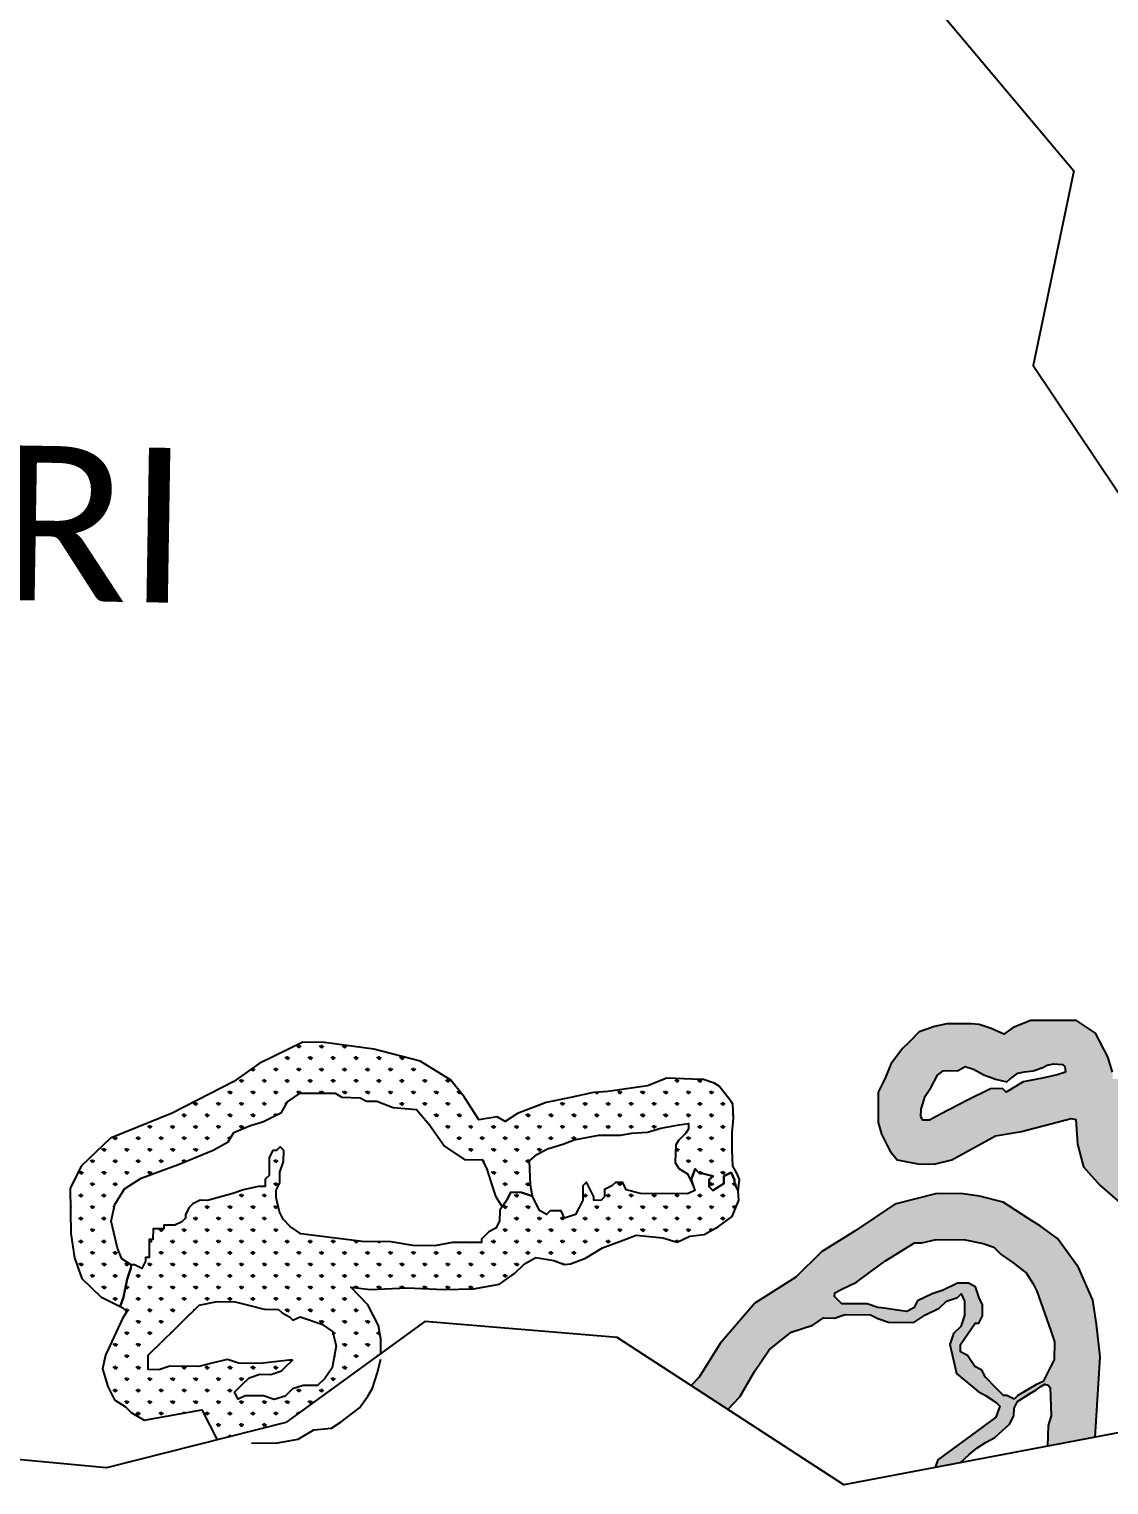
# Model space of a CAD drawing. Header units: metres. Extents: x 291882 to 296460, y 1983505 to 1986737.
# Drawn here: x 294110 to 295309, y 1983505 to 1985121 of the extents above; entities that cross this region are included whole.
import ezdxf

# ---------------------------------------------------------------- set-up
doc = ezdxf.new("R2010")
doc.units = ezdxf.units.M
for name, color, linetype in [('MANGROOVE BUFFER ZONE', 120, 'Continuous'), ('village', 3, 'Continuous'), ('VILLAGE NAME', 250, 'Continuous')]:
    doc.layers.add(name, color=color, linetype=linetype)
doc.styles.get("Standard").update_dxf_attribs({"font": 'simplex.shx'})

msp = doc.modelspace()

# ---------------------------------------------------------------- hatches: boundary and pattern name
at = {"layer": 'MANGROOVE BUFFER ZONE'}
h = msp.add_hatch(dxfattribs=at)
h.set_pattern_fill('GRASS', color=256, scale=0.8)
h.paths.add_polyline_path([(295191.7, 1983819.2), (295165.4, 1983825.8), (295147.1, 1983828.4), (295117.9, 1983828.9), (295071.2, 1983816.8), (295027.4, 1983787.4), (294989.7, 1983764), (294961.4, 1983735.7), (294916, 1983707), (294877.3, 1983662.1), (294854, 1983624.9), (294845.1, 1983615.5), (294885.9, 1983589), (294899.2, 1983603.2), (294915.5, 1983631.1), (294931.8, 1983655.1), (294956, 1983674.9), (294980.1, 1983682.7), (294992.2, 1983690.6), (295004.2, 1983690.5), (295016.3, 1983694.4), (295044.3, 1983694.1), (295052.3, 1983690), (295064.3, 1983685.9), (295092.4, 1983685.7), (295104.5, 1983693.6), (295120.6, 1983701.4), (295128.7, 1983709.4), (295140.7, 1983713.3), (295144.8, 1983717.2), (295148.7, 1983709.2), (295148.5, 1983693.2), (295144.4, 1983681.2), (295136.3, 1983673.2), (295132.2, 1983661.2), (295136.1, 1983645.2), (295139.9, 1983629.1), (295163.8, 1983608.8), (295171.8, 1983604.7), (295183.7, 1983596.6), (295187.7, 1983592.6), (295183.6, 1983580.6), (295167.4, 1983568.7), (295119, 1983533.1), (295116.1, 1983524.6), (295144, 1983529.9), (295153.8, 1983538.9), (295162.2, 1983546), (295172.7, 1983552.6), (295182.3, 1983558), (295199.1, 1983573.1), (295203.5, 1983582.3), (295203.9, 1983590.6), (295207.5, 1983597.9), (295220.7, 1983606.4), (295227.7, 1983610.3), (295233.4, 1983614.7), (295237.9, 1983617.1), (295241.4, 1983616.1), (295243.8, 1983613.4), (295244.7, 1983582), (295241.4, 1983571.3), (295240.8, 1983548.3), (295293.9, 1983558.3), (295299.2, 1983647.3), (295295.1, 1983683.7), (295291.3, 1983710.2), (295275.4, 1983746.5), (295252, 1983778.9), (295233.1, 1983792.3), (295219, 1983801.5)])
h.paths.add_polyline_path([(295149.3, 1983777.3), (295169.3, 1983773.1), (295181.3, 1983769), (295189.2, 1983760.9), (295201.2, 1983752.8), (295217.1, 1983740.6), (295225, 1983728.5), (295229, 1983720.5), (295244.6, 1983676.2), (295248.5, 1983664.2), (295248.3, 1983644.1), (295244.2, 1983636.2), (295240.1, 1983628.2), (295236.1, 1983620.2), (295228, 1983616.3), (295207.9, 1983604.4), (295203.8, 1983600.4), (295195.8, 1983604.5), (295191.8, 1983604.6), (295183.9, 1983612.7), (295172, 1983624.8), (295168, 1983632.8), (295160.1, 1983636.9), (295152.1, 1983649), (295144.2, 1983653.1), (295144.2, 1983661.1), (295152.4, 1983673.1), (295160.5, 1983685), (295164.5, 1983685), (295168.6, 1983693), (295168.7, 1983705), (295164.8, 1983713.1), (295160.9, 1983725.1), (295152.9, 1983729.2), (295140.9, 1983729.3), (295124.8, 1983721.4), (295112.7, 1983717.5), (295096.6, 1983709.7), (295092.5, 1983701.7), (295084.5, 1983697.8), (295056.4, 1983702), (295052.4, 1983702.1), (295040.4, 1983706.2), (295012.4, 1983706.4), (295004.4, 1983714.5), (295004.5, 1983718.5), (295012.5, 1983722.5), (295028.6, 1983730.3), (295044.8, 1983742.2), (295060.9, 1983754.1), (295093.2, 1983773.8), (295101.2, 1983773.8), (295117.3, 1983777.6)], flags=16)
h.paths.add_polyline_path([(296105.8, 1983942.5), (296119, 1983931.4), (296147.6, 1983933.1), (296169.4, 1983944.8), (296188.1, 1983972.7), (296210.8, 1984032.7), (296215.8, 1984052.1), (296220.6, 1984064.1), (296233.2, 1984070.8), (296264.6, 1984074), (296284.7, 1984070.3), (296312.7, 1984070), (296342.9, 1984076.4), (296386.1, 1984102.3), (296416.1, 1984119.4), (296413.4, 1984159.5), (296415.8, 1984172.1), (296411.5, 1984170.7), (296391.5, 1984170.9), (296387.4, 1984166.9), (296387.3, 1984158.9), (296375.3, 1984155), (296367.2, 1984147), (296343, 1984131.2), (296334.9, 1984127.3), (296326.9, 1984119.3), (296322.8, 1984119.4), (296302.8, 1984115.5), (296270.8, 1984123.9), (296222.7, 1984124.3), (296206.6, 1984116.4), (296194.5, 1984108.5), (296186.4, 1984104.6), (296183.1, 1984100.3), (296180.2, 1984105.6), (296181.3, 1984113.1), (296184.3, 1984117.6), (296183.8, 1984127.2), (296180.7, 1984133.2), (296179.3, 1984137.4), (296174.7, 1984141.1), (296166.5, 1984140.6), (296162.6, 1984137.9), (296156.4, 1984133.6), (296152.5, 1984124.1), (296157, 1984113.5), (296159.4, 1984101.3), (296163.4, 1984094.2), (296161.5, 1984089.8), (296158.7, 1984083), (296154.2, 1984080.6), (296146.7, 1984077.6), (296134.9, 1984076.7), (296128.7, 1984077.4), (296120.4, 1984085.6), (296132.4, 1984095.6), (296139.3, 1984099.4), (296136.7, 1984105.8), (296129.4, 1984116.7), (296124.2, 1984127.5), (296129.2, 1984137.1), (296143.1, 1984148.3), (296152.2, 1984154.7), (296159.3, 1984157), (296165.8, 1984155.6), (296170.4, 1984152.1), (296178, 1984152.2), (296185.5, 1984156.2), (296190.9, 1984167.3), (296187.5, 1984180.7), (296201.8, 1984189), (296234.8, 1984200.6), (296243.9, 1984204.5), (296249.6, 1984208.4), (296260.2, 1984218.3), (296269.6, 1984231.1), (296273, 1984238.3), (296289.4, 1984246.9), (296309.7, 1984252.5), (296312.3, 1984249.8), (296318.2, 1984242.4), (296329.1, 1984236), (296340.2, 1984231), (296346.2, 1984229.7), (296350.1, 1984227.8), (296357.5, 1984228.2), (296366.3, 1984227.6), (296371.4, 1984237.2), (296379.6, 1984242.3), (296386.9, 1984243.4), (296391.3, 1984246.9), (296397.8, 1984249.6), (296398.4, 1984267), (296398.9, 1984271.1), (296402.2, 1984273.4), (296411.3, 1984273.3), (296417, 1984269.8), (296422.4, 1984266.8), (296433.6, 1984266.5), (296435.6, 1984276.6), (296410.5, 1984322.4), (296391.5, 1984322.1), (296374.9, 1984314.8), (296357.9, 1984298.7), (296350, 1984287.2), (296328.2, 1984299.5), (296315.2, 1984304.4), (296298, 1984297.9), (296264.8, 1984287.6), (296243.5, 1984279.5), (296230.8, 1984267.9), (296226.8, 1984258.5), (296222.1, 1984252.4), (296203.4, 1984243.9), (296174.4, 1984234.1), (296158.1, 1984218.5), (296140.3, 1984204.4), (296125.1, 1984196.8), (296101.1, 1984181.6), (296086.9, 1984168.1), (296080.6, 1984154.9), (296069.6, 1984144.9), (296056.6, 1984137.9), (296040.5, 1984124.5), (296037, 1984128.3), (296032.5, 1984131.9), (296027.6, 1984132.9), (296011.1, 1984140.8), (295978.2, 1984143), (295960.2, 1984130), (295899, 1984093), (295852.4, 1984061.9), (295832.5, 1984071), (295824.1, 1984070.9), (295789.1, 1984070.4), (295767.9, 1984067.8), (295742.3, 1984061.6), (295722.6, 1984052.9), (295714.8, 1984056.3), (295682.9, 1984070.2), (295676.3, 1984071.4), (295655.8, 1984067.9), (295643.4, 1984066.6), (295628, 1984061.3), (295615, 1984056.7), (295598.7, 1984064.2), (295590.5, 1984069.1), (295579, 1984070.1), (295546.3, 1984068.4), (295531, 1984063.1), (295504.2, 1984059.1), (295489.2, 1984050.5), (295473.8, 1984036.6), (295464.8, 1984008.5), (295444.4, 1983995.6), (295390.5, 1983962.3), (295386.1, 1983956.8), (295376.4, 1983944.3), (295373.2, 1983938.4), (295361.7, 1983943.8), (295351.3, 1983947.9), (295330.7, 1983955.1), (295313.3, 1983955.9), (295312.9, 1983963.2), (295307.9, 1983980.4), (295294.1, 1984006.8), (295273, 1984020.8), (295250.2, 1984020.7), (295222.2, 1984020.6), (295202.5, 1984012.8), (295192.3, 1984005.5), (295178.1, 1984011.9), (295164.9, 1984016.4), (295156.5, 1984017.1), (295129, 1984017), (295115.4, 1984014.2), (295098.4, 1984008.1), (295087.2, 1983996.5), (295079.7, 1983989.8), (295066.8, 1983972.4), (295061.4, 1983958.4), (295058, 1983951.7), (295052.7, 1983941.3), (295052.7, 1983933.9), (295052.7, 1983907.5), (295056.4, 1983894.5), (295062.3, 1983882.8), (295066, 1983875.8), (295074, 1983866.2), (295085.5, 1983864), (295097, 1983861.7), (295115, 1983861.1), (295134.4, 1983866.2), (295183.1, 1983892.9), (295212.1, 1983897.7), (295267.2, 1983912), (295272.4, 1983910.8), (295274.1, 1983883.5), (295280.9, 1983858.2), (295298.9, 1983838), (295335.4, 1983806), (295387.5, 1983747.8), (295420.2, 1983705.7), (295465, 1983653.2), (295475.8, 1983592.8), (295520.2, 1983601.3), (295505.1, 1983677.9), (295473.4, 1983714.2), (295453.6, 1983738.5), (295429.8, 1983770.8), (295410.1, 1983803), (295390.2, 1983823.2), (295370.4, 1983843.5), (295342.5, 1983863.8), (295326.7, 1983884), (295318.7, 1983896), (295326.8, 1983904), (295342.8, 1983899.8), (295382.7, 1983871.4), (295414.5, 1983847.1), (295438.4, 1983826.8), (295462.2, 1983802.5), (295494, 1983778.2), (295522, 1983769.9), (295546, 1983765.7), (295566.1, 1983765.5), (295614.2, 1983765.1), (295638.2, 1983768.8), (295702.6, 1983792.3), (295734.8, 1983808.1), (295751, 1983823.9), (295759.1, 1983831.9), (295775.2, 1983839.8), (295791.2, 1983835.6), (295798.9, 1983807.5), (295786.8, 1983791.5), (295742.7, 1983791.9), (295718.5, 1983784.1), (295710.4, 1983768.2), (295718.2, 1983744.1), (295734, 1983715.9), (295749.8, 1983699.7), (295773.8, 1983687.4), (295789.8, 1983687.3), (295805.9, 1983695.2), (295826.1, 1983715), (295838.3, 1983734.9), (295854.5, 1983750.8), (295870.6, 1983758.7), (295890.7, 1983758.5), (295914.6, 1983750.3), (295889.8, 1983666.3), (295889.5, 1983630.6), (295938.9, 1983627.5), (295938.5, 1983657.3), (295947.3, 1983689.5), (295955.7, 1983713.7), (295967.2, 1983765.2), (295984.9, 1983812.3), (296001.9, 1983845.4), (296020.4, 1983881.3), (296051.6, 1983908.2), (296081.8, 1983918.5)])
h.paths.add_polyline_path([(295100.5, 1983922.4), (295104.9, 1983936.9), (295107.9, 1983941.2), (295111.6, 1983946.9), (295118.5, 1983959.9), (295124.8, 1983964.9), (295141.5, 1983965.1), (295149.3, 1983969.6), (295158.5, 1983966.8), (295170.1, 1983960.4), (295183.2, 1983955.6), (295195.7, 1983952.6), (295198.8, 1983955.7), (295207.7, 1983962.4), (295215.4, 1983963.9), (295225, 1983964.7), (295235.7, 1983968.4), (295240.5, 1983971), (295248, 1983972.6), (295257.4, 1983972), (295259.9, 1983969.8), (295260.6, 1983963.5), (295251.6, 1983960.4), (295235.1, 1983956.9), (295213.7, 1983952.5), (295194.9, 1983941.3), (295190.9, 1983945.3), (295177.4, 1983944.9), (295151.1, 1983932.1), (295122, 1983916.8), (295109.6, 1983910), (295102.4, 1983910.1), (295100, 1983914.3)], flags=16)
h.paths.add_polyline_path([(295422.2, 1983920.1), (295423.2, 1983923.2), (295423.2, 1983927.2), (295431.3, 1983931.1), (295435.3, 1983931.1), (295447.4, 1983935), (295451.4, 1983934.9), (295451.4, 1983942.9), (295455.5, 1983942.9), (295455.4, 1983938.9), (295459.4, 1983938.9), (295459.4, 1983930.8), (295463.4, 1983930.8), (295463.3, 1983926.8), (295475.2, 1983914.7), (295487.3, 1983914.6), (295487.2, 1983910.5), (295491.2, 1983910.5), (295491.2, 1983906.5), (295499.2, 1983906.4), (295499.2, 1983910.4), (295495.2, 1983910.5), (295495.3, 1983914.5), (295491.3, 1983914.5), (295491.3, 1983918.5), (295487.3, 1983918.6), (295487.3, 1983922.6), (295483.3, 1983922.6), (295483.4, 1983926.6), (295479.4, 1983926.6), (295479.4, 1983930.7), (295475.4, 1983930.7), (295475.5, 1983938.7), (295483.5, 1983938.6), (295483.4, 1983934.6), (295487.4, 1983934.6), (295487.4, 1983930.6), (295495.4, 1983930.5), (295495.4, 1983922.5), (295499.4, 1983922.5), (295499.3, 1983918.4), (295507.3, 1983918.4), (295507.4, 1983926.4), (295503.4, 1983926.4), (295503.5, 1983938.5), (295499.5, 1983938.5), (295499.5, 1983942.5), (295495.6, 1983946.5), (295479.5, 1983946.7), (295475.6, 1983950.7), (295479.6, 1983958.7), (295487.7, 1983966.7), (295487.8, 1983970.7), (295491.8, 1983970.6), (295496.2, 1983970.6), (295504.7, 1983962.5), (295517.3, 1983943), (295528.4, 1983929.9), (295563.3, 1983929.2), (295565.3, 1983929.7), (295566, 1983921.5), (295576, 1983922), (295581.4, 1983932.5), (295596.2, 1983942.1), (295602.1, 1983945.9), (295619, 1983943.5), (295635.7, 1983931.4), (295642.4, 1983929.2), (295646.7, 1983934.8), (295637.2, 1983954.7), (295634.6, 1983961.9), (295634.7, 1983969.3), (295638.1, 1983974.1), (295651.1, 1983981.3), (295660.5, 1983977.8), (295672.8, 1983970.5), (295683.8, 1983963.8), (295706, 1983964.6), (295716.8, 1983965.1), (295720.2, 1983966), (295719.6, 1983970.5), (295707.5, 1983979.7), (295681.2, 1983989.1), (295668, 1983992), (295635.7, 1983992.3), (295630.1, 1983990.2), (295619.1, 1983986.2), (295603.2, 1983985.3), (295602.8, 1983979), (295573.7, 1983981.5), (295570.1, 1983976.3), (295565.2, 1983974.2), (295553.4, 1983986.7), (295535.6, 1983997), (295520.1, 1983999), (295518.4, 1984002.6), (295518.8, 1984006.2), (295522.5, 1984009.6), (295530.1, 1984013.5), (295539.2, 1984014.7), (295545.4, 1984017.4), (295560.5, 1984022.1), (295572.9, 1984020.8), (295585, 1984012.9), (295593.8, 1984005.4), (295598.1, 1984001.7), (295612.7, 1984002.6), (295617.1, 1984008.7), (295627.9, 1984009.7), (295633.8, 1984010.3), (295639.8, 1984013.6), (295648, 1984013), (295655.3, 1984017.1), (295664.1, 1984020.5), (295676.7, 1984016.3), (295685.7, 1984015.9), (295689.5, 1984014.1), (295697.5, 1984011), (295698, 1984008.5), (295713.2, 1984008), (295713.7, 1984003), (295722.2, 1984002.6), (295721.7, 1983999.4), (295738.1, 1983999.8), (295748.6, 1984006.6), (295754.8, 1984011.3), (295769.9, 1984016), (295781.3, 1984018.8), (295804.9, 1984023.6), (295817.8, 1984023.2), (295822, 1984019.1), (295838.6, 1984012.2), (295836.9, 1984007.2), (295843.7, 1984003.1), (295862.4, 1984001.8), (295870.3, 1983994.9), (295880.4, 1983984), (295894.9, 1983969.6), (295902.5, 1983959.4), (295905.5, 1983935.1), (295905.6, 1983914.3), (295896.6, 1983906.3), (295884.6, 1983906), (295876.6, 1983891.1), (295868, 1983886.3), (295850, 1983889.3), (295835.2, 1983894.9), (295814.5, 1983895.2), (295810.5, 1983899.2), (295787.3, 1983899.6), (295787.7, 1983895.2), (295772.7, 1983895.4), (295769.9, 1983891.5), (295761.1, 1983886.9), (295754.6, 1983887.1), (295749.6, 1983893.1), (295750.7, 1983906.9), (295757.2, 1983923.7), (295762.7, 1983935.3), (295775.8, 1983953.1), (295791.7, 1983961.3), (295802.6, 1983970.1), (295810.7, 1983969.2), (295818, 1983964.3), (295825.2, 1983963.2), (295830.3, 1983966.4), (295831.4, 1983975.2), (295826.3, 1983979.8), (295821.5, 1983984.2), (295799.4, 1983982.9), (295798.3, 1983977.4), (295790.6, 1983968.5), (295774.7, 1983968.3), (295774.3, 1983972.6), (295760.7, 1983971.6), (295758.8, 1983964.4), (295758.1, 1983944.2), (295740.8, 1983934.4), (295728.9, 1983922.1), (295720.8, 1983908.9), (295710.6, 1983883), (295702.1, 1983868.6), (295694.8, 1983861.5), (295684, 1983860), (295674, 1983858.6), (295667.8, 1983856.5), (295664.4, 1983851.2), (295660.7, 1983842), (295662.5, 1983835.6), (295663.2, 1983833), (295671, 1983833.1), (295676.8, 1983822.7), (295670.7, 1983816.7), (295656.8, 1983816.7), (295650.7, 1983816.7), (295649.2, 1983811.7), (295635.9, 1983812), (295636, 1983808.3), (295609.2, 1983808.3), (295602, 1983805.3), (295583.5, 1983805.6), (295574.4, 1983801.5), (295542.9, 1983801.8), (295539.4, 1983801.9), (295537.9, 1983806), (295530.4, 1983805.9), (295521.5, 1983809.6), (295509.6, 1983810.5), (295508.6, 1983814.9), (295500.8, 1983814.1), (295498.4, 1983814.2), (295496.8, 1983819.1), (295490.1, 1983818.4), (295490.3, 1983821.6), (295483.6, 1983822.5), (295480.6, 1983825.6), (295476.9, 1983829.5), (295465.9, 1983837.2), (295465.5, 1983856.7), (295464, 1983863.3), (295453.9, 1983863.8), (295446.7, 1983866.8), (295438.8, 1983870.2), (295437.2, 1983876.2), (295431, 1983889.2), (295425.2, 1983901.3), (295422.9, 1983907), (295422.1, 1983911.6)], flags=16)
h.paths.add_polyline_path([(295685.1, 1983838), (295691.4, 1983836.4), (295707.9, 1983844), (295720.9, 1983856.4), (295730.3, 1983878.9), (295736.1, 1983884.7), (295742.8, 1983884.1), (295747.4, 1983881.3), (295750.8, 1983873.9), (295754.9, 1983871.4), (295759.4, 1983868.6), (295760.7, 1983867.9), (295759.9, 1983862), (295757.6, 1983859.2), (295755.3, 1983856), (295755.2, 1983852), (295743.2, 1983852.1), (295743.2, 1983848.1), (295735.2, 1983848.1), (295735.1, 1983844.1), (295731.1, 1983844.2), (295731.1, 1983840.2), (295723.1, 1983840.2), (295723, 1983836.2), (295719, 1983836.3), (295715, 1983832.3), (295711, 1983832.3), (295710.9, 1983828.3), (295706.9, 1983828.4), (295706.9, 1983824.3), (295698.9, 1983824.4), (295698.8, 1983820.4), (295694.8, 1983820.4), (295690.8, 1983816.5), (295687.5, 1983823.2), (295684.2, 1983830.2)], flags=16)
h.paths.add_polyline_path([(295730.4, 1983764), (295734.4, 1983764), (295734.5, 1983772), (295790.6, 1983771.5), (295794.6, 1983775.4), (295802.6, 1983775.4), (295802.7, 1983779.4), (295806.7, 1983779.3), (295806.7, 1983783.3), (295810.7, 1983783.3), (295810.8, 1983787.3), (295814.8, 1983787.3), (295814.8, 1983791.3), (295818.9, 1983795.3), (295819.1, 1983823.3), (295815.1, 1983823.4), (295815.1, 1983827.4), (295803.3, 1983843.5), (295803.3, 1983847.5), (295799.3, 1983847.6), (295799.4, 1983855.6), (295795.4, 1983855.6), (295795.4, 1983859.6), (295791.4, 1983859.7), (295791.4, 1983863.7), (295787.4, 1983863.7), (295787.4, 1983867.7), (295787.5, 1983875.5), (295791, 1983876.5), (295793.1, 1983878.2), (295794.2, 1983883.7), (295835.1, 1983882.7), (295837.1, 1983879.5), (295852.8, 1983874.7), (295859.7, 1983870.4), (295871.8, 1983861.9), (295883.5, 1983857.7), (295889.5, 1983854.3), (295898.3, 1983857.8), (295909.2, 1983872.9), (295918.4, 1983888.1), (295924.9, 1983905.8), (295930.3, 1983925), (295930.3, 1983933.6), (295936.1, 1983941), (295960.6, 1983942), (295972.9, 1983942.5), (295967.9, 1983949.7), (295960, 1983949.3), (295954.9, 1983953), (295938.5, 1983959.5), (295926, 1983965.7), (295924.1, 1983972.8), (295934.9, 1983974.4), (295944.8, 1983970.4), (295955.2, 1983961.6), (295961.7, 1983958.3), (295967.1, 1983963.1), (295967.7, 1983975.3), (295961.3, 1983979), (295953.4, 1983991), (295947.3, 1984000.3), (295942.2, 1984008.1), (295936.9, 1984013.9), (295931.6, 1984010.7), (295929.3, 1983993.7), (295925.8, 1983986.5), (295916.9, 1983981.1), (295911, 1983974.3), (295899.2, 1983977.6), (295889.3, 1983987.6), (295885.5, 1983994.1), (295881.2, 1984001.2), (295880.2, 1984012.4), (295887.3, 1984027.1), (295901.8, 1984039.2), (295924.3, 1984050.2), (295940.4, 1984057.6), (295966.4, 1984069.4), (295972.1, 1984068.8), (295978.3, 1984064.9), (295980.3, 1984057.1), (295983.9, 1984054.3), (295987.7, 1984056.7), (295987.6, 1984078.6), (295991, 1984086.2), (295991.8, 1984091.6), (295997.7, 1984092.8), (296002, 1984089.4), (296013.7, 1984084.2), (296026.9, 1984077), (296040, 1984068.4), (296054.8, 1984065.1), (296064.1, 1984068.1), (296070, 1984080.1), (296075, 1984090.3), (296078.6, 1984097.6), (296092.6, 1984096.2), (296102, 1984089), (296113.7, 1984081.9), (296122.7, 1984074.3), (296144.7, 1984064.5), (296157.4, 1984050.3), (296169.8, 1984040.6), (296153.6, 1984020.7), (296149.6, 1984016.7), (296137.2, 1983980.8), (296112.9, 1983982.1), (296111.3, 1983988), (296107.9, 1983992.4), (296107.9, 1983999.6), (296110.9, 1984004.1), (296110.9, 1984013.5), (296115.7, 1984017.4), (296115.9, 1984028.6), (296109.7, 1984030.5), (296106.2, 1984027.1), (296104.5, 1984026.1), (296102.6, 1984026), (296101, 1984027.1), (296100.6, 1984034), (296102.6, 1984035.5), (296104.3, 1984039.8), (296097.7, 1984040.7), (296091.6, 1984037.1), (296088.3, 1984035.1), (296086.2, 1984024.4), (296082.6, 1984013.1), (296075.4, 1984012.7), (296073.2, 1984015.5), (296064.7, 1984020.5), (296057.4, 1984020.7), (296056.1, 1984018.2), (296057, 1984007.7), (296057.9, 1984006.3), (296065.3, 1984005.7), (296065.2, 1984008.6), (296072.6, 1984007.9), (296074.6, 1984004.2), (296066.9, 1983999.7), (296064.2, 1983995), (296058.7, 1983988.8), (296057.8, 1983980), (296055.1, 1983977.5), (296055, 1983968.3), (296059.2, 1983965.9), (296060.9, 1983961.4), (296047, 1983960.4), (296043.4, 1983958.5), (296033.4, 1983952.8), (296027.6, 1983952.9), (296027.2, 1983961.7), (296033.4, 1983968.2), (296042.6, 1983977.8), (296042.6, 1983993.6), (296036.7, 1984000.3), (296024.6, 1984000.5), (296019.6, 1983997.9), (296018.8, 1983990.8), (296017.6, 1983977.4), (296014.9, 1983972), (296010.1, 1983962.1), (296007.2, 1983954.1), (296003.8, 1983949.6), (295998, 1983949.6), (295996.5, 1983944.9), (295999, 1983942.6), (296004.5, 1983937.8), (296008.5, 1983933.8), (295984.3, 1983914), (295959.8, 1983870.1), (295947.6, 1983850.2), (295943.5, 1983842.2), (295931.2, 1983810.3), (295923.1, 1983798.3), (295922.9, 1983778.3), (295918.9, 1983778.3), (295918.8, 1983770.3), (295914.8, 1983770.3), (295914.9, 1983774.3), (295910.8, 1983774.4), (295910.9, 1983778.4), (295902.9, 1983778.5), (295902.9, 1983782.5), (295878.9, 1983782.7), (295878.9, 1983786.7), (295862.9, 1983786.8), (295854.8, 1983782.9), (295834.6, 1983759), (295822.4, 1983743.1), (295822.3, 1983739.1), (295818.3, 1983739.1), (295818.3, 1983735.1), (295814.3, 1983731.2), (295810.2, 1983731.2), (295810.2, 1983727.2), (295806.2, 1983727.2), (295806.2, 1983723.2), (295802.2, 1983723.3), (295802.1, 1983719.2), (295790.1, 1983719.4), (295786.1, 1983715.4), (295770, 1983715.5), (295754.1, 1983723.7), (295738.2, 1983743.9), (295738.3, 1983747.9), (295734.2, 1983747.9), (295734.3, 1983751.9), (295730.3, 1983752)], flags=16)
h.paths.add_polyline_path([(296223.4, 1983767.5), (296227.5, 1983771.5), (296251.8, 1983803.3), (296272, 1983823.2), (296276.1, 1983831.2), (296336.7, 1983886.7), (296361.1, 1983914.6), (296381.2, 1983930.4), (296393.3, 1983934.3), (296393.3, 1983938.3), (296433.7, 1983966), (296449.1, 1983974.6), (296432.7, 1984019.3), (296432.5, 1984019.2), (296374, 1983985.5), (296309.9, 1983933.6), (296250.7, 1983871.2), (296195, 1983808.4), (296170, 1983779.4), (296124.6, 1983719.4), (296099.6, 1983678.1), (296067.9, 1983612.5), (296066.7, 1983608.7), (296112.8, 1983601.6), (296113.7, 1983604.1), (296121.8, 1983616.1), (296126, 1983628.1), (296134.1, 1983640), (296138.1, 1983644), (296138.2, 1983648), (296142.2, 1983652), (296150.3, 1983663.9), (296158.5, 1983675.9), (296166.6, 1983691.9), (296182.9, 1983715.8), (296195, 1983727.7), (296203.2, 1983743.6), (296215.3, 1983755.5), (296223.4, 1983763.5)])
h = msp.add_hatch(dxfattribs=at)
h.set_pattern_fill('GRASS', color=256, scale=18)
h.set_pattern_definition([(90, (0, 0), (-12.72792206, 12.72792206), [3.375, -22.08084413]), (45, (0, 0), (-12.72792206, 12.72792206), [3.375, -14.625]), (135, (0, 0), (-12.72792206, -12.72792206), [3.375, -14.625])])
h.paths.add_polyline_path([(294411.1, 1983940), (294449.7, 1983939.9), (294457.3, 1983935.8), (294477.5, 1983935), (294484.8, 1983931.3), (294496.3, 1983931.1), (294514.4, 1983924.3), (294540.1, 1983921.9), (294554.5, 1983905), (294571.2, 1983881.3), (294593.7, 1983866.1), (294613, 1983866.4), (294618.1, 1983855.6), (294623, 1983840.5), (294627.9, 1983825.7), (294635.2, 1983814), (294640.7, 1983822.1), (294644.8, 1983830.1), (294656.8, 1983830), (294668.8, 1983825.8), (294666.6, 1983837.8), (294665.6, 1983865), (294673.8, 1983871.9), (294685.8, 1983878.4), (294702.8, 1983883.3), (294715.3, 1983888.3), (294742.8, 1983893.5), (294766.7, 1983893.5), (294779.1, 1983895.6), (294796.7, 1983896.7), (294811.4, 1983901.2), (294831.7, 1983904.9), (294842.3, 1983906.4), (294842.3, 1983900.4), (294839.3, 1983895.6), (294831.1, 1983887.7), (294828.1, 1983882.6), (294827.4, 1983863.3), (294831.4, 1983856.4), (294841, 1983850.4), (294847.4, 1983837.7), (294845.3, 1983844.3), (294849.4, 1983856.2), (294853.4, 1983852.2), (294869.4, 1983848), (294865.3, 1983844.1), (294865.3, 1983836.1), (294869.2, 1983832), (294881.3, 1983839.9), (294881.4, 1983847.9), (294889.5, 1983851.9), (294893.4, 1983843.8), (294893.4, 1983839.8), (294897.3, 1983831.8), (294898.8, 1983844.2), (294895.8, 1983851.3), (294891.4, 1983859.2), (294890.5, 1983877.3), (294890.8, 1983896.6), (294892, 1983912.2), (294891.4, 1983927.9), (294889.5, 1983930.8), (294876.4, 1983947.8), (294870.6, 1983951), (294858.7, 1983955.4), (294846.5, 1983955.8), (294818.3, 1983956.8), (294796.8, 1983948.1), (294752.6, 1983942), (294736.6, 1983940.7), (294709.6, 1983935), (294684.3, 1983929.6), (294652.4, 1983917.6), (294638.7, 1983908.6), (294629.7, 1983913.9), (294609.4, 1983910.6), (294593.1, 1983936.1), (294577.8, 1983954.9), (294544.2, 1983975.7), (294492.9, 1983989), (294437.9, 1983996.3), (294413.8, 1983996.5), (294365.5, 1983972.9), (294337.3, 1983953.1), (294268.8, 1983917.7), (294200.4, 1983890.3), (294168.3, 1983859.4), (294155.8, 1983834.5), (294156.4, 1983784.5), (294160.6, 1983757.4), (294168.5, 1983734.4), (294189.6, 1983714.1), (294211.2, 1983703.2), (294214.8, 1983713.7), (294219, 1983733.7), (294223.1, 1983745.7), (294223.2, 1983749.7), (294212.9, 1983756.2), (294208.3, 1983768), (294201, 1983798.2), (294205.1, 1983816.5), (294216.1, 1983833.8), (294234.6, 1983845.7), (294276.6, 1983861.4), (294314.4, 1983876.9), (294330.9, 1983886.1), (294337.5, 1983896.5), (294354.9, 1983903.9), (294370.3, 1983908.5), (294390.4, 1983918.6), (294397, 1983930.3)])
h.paths.add_polyline_path([(294387, 1983700.1), (294391, 1983696.1), (294399, 1983692), (294403, 1983688), (294411, 1983691.9), (294435, 1983683.7), (294446.9, 1983675.5), (294450.8, 1983659.5), (294446.6, 1983635.4), (294438.5, 1983623.5), (294430.4, 1983615.5), (294414.3, 1983615.7), (294402.3, 1983611.8), (294394.2, 1983603.9), (294382.1, 1983600), (294370.1, 1983604.1), (294350.1, 1983604.3), (294342, 1983600.3), (294338.1, 1983608.4), (294346.2, 1983616.3), (294354.3, 1983624.3), (294366.3, 1983628.2), (294378.4, 1983628), (294390.4, 1983631.9), (294394.5, 1983635.9), (294402.6, 1983643.9), (294398.6, 1983643.9), (294366.5, 1983640.2), (294342.4, 1983640.4), (294330.4, 1983644.5), (294314.4, 1983640.7), (294298.3, 1983636.8), (294266.2, 1983637.1), (294254.2, 1983633.2), (294242.1, 1983633.3), (294242.3, 1983649.3), (294258.5, 1983665.2), (294270.6, 1983677.1), (294278.7, 1983685.1), (294298.9, 1983704.9), (294319, 1983708.8), (294339, 1983708.6), (294355, 1983704.4), (294371, 1983700.3)], flags=16)
h.paths.add_polyline_path([(294395.2, 1983574.7), (294500.6, 1983651.2), (294500.6, 1983667.2), (294497.9, 1983682.2), (294486, 1983705.1), (294467.3, 1983724.8), (294488.6, 1983722.2), (294529.9, 1983724), (294570.7, 1983722), (294603.5, 1983723), (294632.4, 1983728.2), (294648.9, 1983740.1), (294659.9, 1983750.7), (294672.7, 1983757.8), (294692.5, 1983754.4), (294704, 1983749.8), (294711, 1983750.6), (294727.7, 1983757.1), (294746.7, 1983768.4), (294772.6, 1983778), (294784.2, 1983782.3), (294813.6, 1983779.4), (294829.7, 1983774.8), (294843.8, 1983781.3), (294859.6, 1983783.1), (294875.6, 1983792), (294890.7, 1983803.1), (294898.2, 1983821.3), (294897.3, 1983831.8), (294893.4, 1983839.8), (294893.4, 1983843.8), (294889.5, 1983851.9), (294881.4, 1983847.9), (294881.3, 1983839.9), (294869.2, 1983832), (294865.3, 1983836.1), (294865.3, 1983844.1), (294869.4, 1983848), (294853.4, 1983852.2), (294849.4, 1983856.2), (294845.3, 1983844.3), (294849.2, 1983832.2), (294841.2, 1983828.3), (294789, 1983828.7), (294773.1, 1983832.9), (294769.1, 1983840.9), (294761.1, 1983841), (294757.1, 1983837.1), (294749, 1983833.1), (294748.9, 1983825.1), (294744.9, 1983821.1), (294736.9, 1983821.2), (294736.9, 1983825.2), (294733, 1983833.3), (294729, 1983841.3), (294725, 1983837.3), (294724.8, 1983821.3), (294720.8, 1983813.3), (294716.7, 1983805.3), (294704.6, 1983801.5), (294700.7, 1983809.5), (294688.7, 1983809.6), (294684.6, 1983805.6), (294676.6, 1983809.7), (294668.8, 1983825.8), (294656.8, 1983830), (294644.8, 1983830.1), (294640.7, 1983822.1), (294632.6, 1983810.1), (294632.4, 1983798.1), (294628.4, 1983790.1), (294620.3, 1983786.2), (294612.2, 1983778.2), (294612.2, 1983774.2), (294580.1, 1983774.5), (294560, 1983770.7), (294536, 1983770.9), (294512, 1983775.2), (294479.9, 1983775.4), (294411.9, 1983784.1), (294399.9, 1983792.2), (294392, 1983800.3), (294388, 1983808.4), (294384.2, 1983824.4), (294384.3, 1983832.4), (294388.3, 1983840.4), (294388.4, 1983852.5), (294392.6, 1983864.4), (294392.7, 1983876.5), (294388.7, 1983880.5), (294384.7, 1983876.5), (294380.6, 1983876.6), (294376.6, 1983868.6), (294376.4, 1983848.6), (294372.3, 1983844.6), (294372.3, 1983836.6), (294364.3, 1983836.6), (294348.2, 1983832.8), (294336.1, 1983828.9), (294308, 1983821.1), (294300, 1983821.2), (294291.9, 1983817.3), (294287.9, 1983813.3), (294283.8, 1983805.3), (294283.8, 1983801.3), (294279.7, 1983797.3), (294271.7, 1983793.4), (294259.6, 1983793.5), (294259.6, 1983789.5), (294247.6, 1983789.6), (294247.5, 1983777.6), (294243.5, 1983777.6), (294243.3, 1983757.6), (294239.3, 1983757.6), (294239.2, 1983753.6), (294235.2, 1983745.6), (294227.2, 1983749.7), (294223.2, 1983749.7), (294223.1, 1983745.7), (294219, 1983733.7), (294214.8, 1983713.7), (294211.2, 1983703.2), (294214.2, 1983701.7), (294218.4, 1983697.6), (294213.7, 1983690), (294194.7, 1983649.3), (294191.4, 1983634.3), (294197.4, 1983614.7), (294204.8, 1983599.6), (294217.1, 1983591.9), (294223.5, 1983585.8), (294237.6, 1983577.2), (294301.9, 1983588.7), (294318.7, 1983555.4)])

# ---------------------------------------------------------------- linework, layer by layer
at = {"layer": 'MANGROOVE BUFFER ZONE', "flags": 128}
for points in [[(295312.9, 1983963.2), (295307.9, 1983980.4), (295294.1, 1984006.8), (295273, 1984020.8), (295250.2, 1984020.7), (295222.2, 1984020.6), (295202.5, 1984012.8), (295192.3, 1984005.5), (295178.1, 1984011.9), (295164.9, 1984016.4), (295156.5, 1984017.1), (295129, 1984017), (295115.4, 1984014.2), (295098.4, 1984008.1), (295087.2, 1983996.5), (295079.7, 1983989.8), (295066.8, 1983972.4), (295061.4, 1983958.4), (295058, 1983951.7), (295052.7, 1983941.3), (295052.7, 1983933.9), (295052.7, 1983907.5), (295056.4, 1983894.5), (295062.3, 1983882.8), (295066, 1983875.8), (295074, 1983866.2), (295085.5, 1983864), (295097, 1983861.7), (295115, 1983861.1), (295134.4, 1983866.2), (295183.1, 1983892.9), (295212.1, 1983897.7), (295267.2, 1983912), (295272.4, 1983910.8), (295274.1, 1983883.5), (295280.9, 1983858.2), (295298.9, 1983838), (295335.4, 1983806)], [(294500.6, 1983651.2), (294500.6, 1983667.2), (294497.9, 1983682.2), (294486, 1983705.1), (294467.3, 1983724.8), (294488.6, 1983722.2), (294529.9, 1983724), (294570.7, 1983722), (294603.5, 1983723), (294632.4, 1983728.2), (294648.9, 1983740.1), (294659.9, 1983750.7), (294672.7, 1983757.8), (294692.5, 1983754.4), (294704, 1983749.8), (294711, 1983750.6), (294727.7, 1983757.1), (294746.7, 1983768.4), (294772.6, 1983778), (294784.2, 1983782.3), (294813.6, 1983779.4), (294829.7, 1983774.8), (294843.8, 1983781.3), (294859.6, 1983783.1), (294875.6, 1983792), (294890.7, 1983803.1), (294898.2, 1983821.3), (294897.3, 1983831.8), (294893.4, 1983839.8), (294893.4, 1983843.8), (294889.5, 1983851.9), (294881.4, 1983847.9), (294881.3, 1983839.9), (294869.2, 1983832), (294865.3, 1983836.1), (294865.3, 1983844.1), (294869.4, 1983848), (294853.4, 1983852.2), (294849.4, 1983856.2), (294845.3, 1983844.3), (294849.2, 1983832.2), (294841.2, 1983828.3), (294789, 1983828.7), (294773.1, 1983832.9), (294769.1, 1983840.9), (294761.1, 1983841), (294757.1, 1983837.1), (294749, 1983833.1), (294748.9, 1983825.1), (294744.9, 1983821.1), (294736.9, 1983821.2), (294736.9, 1983825.2), (294733, 1983833.3), (294729, 1983841.3), (294725, 1983837.3), (294724.8, 1983821.3), (294720.8, 1983813.3), (294716.7, 1983805.3), (294704.6, 1983801.5), (294700.7, 1983809.5), (294688.7, 1983809.6), (294684.6, 1983805.6), (294676.6, 1983809.7), (294668.8, 1983825.8), (294656.8, 1983830), (294644.8, 1983830.1), (294640.7, 1983822.1), (294632.6, 1983810.1), (294632.4, 1983798.1), (294628.4, 1983790.1), (294620.3, 1983786.2), (294612.2, 1983778.2), (294612.2, 1983774.2), (294580.1, 1983774.5), (294560, 1983770.7), (294536, 1983770.9), (294512, 1983775.2), (294479.9, 1983775.4), (294411.9, 1983784.1), (294399.9, 1983792.2), (294392, 1983800.3), (294388, 1983808.4), (294384.2, 1983824.4), (294384.3, 1983832.4), (294388.3, 1983840.4), (294388.4, 1983852.5), (294392.6, 1983864.4), (294392.7, 1983876.5), (294388.7, 1983880.5), (294384.7, 1983876.5), (294380.6, 1983876.6), (294376.6, 1983868.6), (294376.4, 1983848.6), (294372.3, 1983844.6), (294372.3, 1983836.6), (294364.3, 1983836.6), (294348.2, 1983832.8), (294336.1, 1983828.9), (294308, 1983821.1), (294300, 1983821.2), (294291.9, 1983817.3), (294287.9, 1983813.3), (294283.8, 1983805.3), (294283.8, 1983801.3), (294279.7, 1983797.3), (294271.7, 1983793.4), (294259.6, 1983793.5), (294259.6, 1983789.5), (294247.6, 1983789.6), (294247.5, 1983777.6), (294243.5, 1983777.6), (294243.3, 1983757.6), (294239.3, 1983757.6), (294239.2, 1983753.6), (294235.2, 1983745.6), (294227.2, 1983749.7), (294223.2, 1983749.7), (294223.1, 1983745.7), (294219, 1983733.7), (294214.8, 1983713.7), (294211.2, 1983703.2), (294214.2, 1983701.7), (294218.4, 1983697.6), (294213.7, 1983690), (294194.7, 1983649.3), (294191.4, 1983634.3), (294197.4, 1983614.7), (294204.8, 1983599.6), (294217.1, 1983591.9), (294223.5, 1983585.8), (294237.6, 1983577.2), (294301.9, 1983588.7), (294318.7, 1983555.4)], [(295293.9, 1983558.3), (295299.2, 1983647.3), (295295.1, 1983683.7), (295291.3, 1983710.2), (295275.4, 1983746.5), (295252, 1983778.9), (295233.1, 1983792.3), (295219, 1983801.5), (295191.7, 1983819.2), (295165.4, 1983825.8), (295147.1, 1983828.4), (295117.9, 1983828.9), (295071.2, 1983816.8), (295027.4, 1983787.4), (294989.7, 1983764), (294961.4, 1983735.7), (294916, 1983707), (294877.3, 1983662.1), (294854, 1983624.9), (294845.1, 1983615.5)], [(294885.9, 1983589), (294899.2, 1983603.2), (294915.5, 1983631.1), (294931.8, 1983655.1), (294956, 1983674.9), (294980.1, 1983682.7), (294992.2, 1983690.6), (295004.2, 1983690.5), (295016.3, 1983694.4), (295044.3, 1983694.1), (295052.3, 1983690), (295064.3, 1983685.9), (295092.4, 1983685.7), (295104.5, 1983693.6), (295120.6, 1983701.4), (295128.7, 1983709.4), (295140.7, 1983713.3), (295144.8, 1983717.2), (295148.7, 1983709.2), (295148.5, 1983693.2), (295144.4, 1983681.2), (295136.3, 1983673.2), (295132.2, 1983661.2), (295136.1, 1983645.2), (295139.9, 1983629.1), (295163.8, 1983608.8), (295171.8, 1983604.7), (295183.7, 1983596.6), (295187.7, 1983592.6), (295183.6, 1983580.6), (295167.4, 1983568.7), (295119, 1983533.1), (295116.1, 1983524.6)], [(294356.8, 1983551.5), (294385.7, 1983551.9), (294408.6, 1983555.9), (294426.1, 1983566.3), (294445.9, 1983568.1), (294456.7, 1983575.4), (294477, 1983590.9), (294486.2, 1983603.9), (294491.4, 1983612.8), (294496.6, 1983629), (294500.6, 1983645)], [(295144, 1983529.9), (295153.8, 1983538.9), (295162.2, 1983546), (295172.7, 1983552.6), (295182.3, 1983558), (295199.1, 1983573.1), (295203.5, 1983582.3), (295203.9, 1983590.6), (295207.5, 1983597.9), (295220.7, 1983606.4), (295227.7, 1983610.3), (295233.4, 1983614.7), (295237.9, 1983617.1), (295241.4, 1983616.1), (295243.8, 1983613.4), (295244.7, 1983582), (295241.4, 1983571.3), (295240.8, 1983548.3)]]:
    msp.add_lwpolyline(points, dxfattribs=at)
for points in [[(294544.2, 1983975.7), (294492.9, 1983989), (294437.9, 1983996.3), (294413.8, 1983996.5), (294365.5, 1983972.9), (294337.3, 1983953.1), (294268.8, 1983917.7), (294200.4, 1983890.3), (294168.3, 1983859.4), (294155.8, 1983834.5), (294156.4, 1983784.5), (294160.6, 1983757.4), (294168.5, 1983734.4), (294189.6, 1983714.1), (294211.2, 1983703.2), (294214.8, 1983713.7), (294219, 1983733.7), (294223.1, 1983745.7), (294223.2, 1983749.7), (294212.9, 1983756.2), (294208.3, 1983768), (294201, 1983798.2), (294205.1, 1983816.5), (294216.1, 1983833.8), (294234.6, 1983845.7), (294276.6, 1983861.4), (294314.4, 1983876.9), (294330.9, 1983886.1), (294337.5, 1983896.5), (294354.9, 1983903.9), (294370.3, 1983908.5), (294390.4, 1983918.6), (294397, 1983930.3), (294411.1, 1983940), (294449.7, 1983939.9), (294457.3, 1983935.8), (294477.5, 1983935), (294484.8, 1983931.3), (294496.3, 1983931.1), (294514.4, 1983924.3), (294540.1, 1983921.9), (294554.5, 1983905), (294571.2, 1983881.3), (294593.7, 1983866.1), (294613, 1983866.4), (294618.1, 1983855.6), (294623, 1983840.5), (294627.9, 1983825.7), (294635.2, 1983814), (294640.7, 1983822.1), (294644.8, 1983830.1), (294656.8, 1983830), (294668.8, 1983825.8), (294666.6, 1983837.8), (294665.6, 1983865), (294673.8, 1983871.9), (294685.8, 1983878.4), (294702.8, 1983883.3), (294715.3, 1983888.3), (294742.8, 1983893.5), (294766.7, 1983893.5), (294779.1, 1983895.6), (294796.7, 1983896.7), (294811.4, 1983901.2), (294831.7, 1983904.9), (294842.3, 1983906.4), (294842.3, 1983900.4), (294839.3, 1983895.6), (294831.1, 1983887.7), (294828.1, 1983882.6), (294827.4, 1983863.3), (294831.4, 1983856.4), (294841, 1983850.4), (294847.4, 1983837.7), (294845.3, 1983844.3), (294849.4, 1983856.2), (294853.4, 1983852.2), (294869.4, 1983848), (294865.3, 1983844.1), (294865.3, 1983836.1), (294869.2, 1983832), (294881.3, 1983839.9), (294881.4, 1983847.9), (294889.5, 1983851.9), (294893.4, 1983843.8), (294893.4, 1983839.8), (294897.3, 1983831.8), (294898.8, 1983844.2), (294895.8, 1983851.3), (294891.4, 1983859.2), (294890.5, 1983877.3), (294890.8, 1983896.6), (294892, 1983912.2), (294891.4, 1983927.9), (294889.5, 1983930.8), (294876.4, 1983947.8), (294870.6, 1983951), (294858.7, 1983955.4), (294846.5, 1983955.8), (294818.3, 1983956.8), (294796.8, 1983948.1), (294752.6, 1983942), (294736.6, 1983940.7), (294709.6, 1983935), (294684.3, 1983929.6), (294652.4, 1983917.6), (294638.7, 1983908.6), (294629.7, 1983913.9), (294609.4, 1983910.6), (294593.1, 1983936.1), (294577.8, 1983954.9)], [(295260.6, 1983963.5), (295251.6, 1983960.4), (295235.1, 1983956.9), (295213.7, 1983952.5), (295194.9, 1983941.3), (295190.9, 1983945.3), (295177.4, 1983944.9), (295151.1, 1983932.1), (295122, 1983916.8), (295109.6, 1983910), (295102.4, 1983910.1), (295100, 1983914.3), (295100.5, 1983922.4), (295104.9, 1983936.9), (295107.9, 1983941.2), (295111.6, 1983946.9), (295118.5, 1983959.9), (295124.8, 1983964.9), (295141.5, 1983965.1), (295149.3, 1983969.6), (295158.5, 1983966.8), (295170.1, 1983960.4), (295183.2, 1983955.6), (295195.7, 1983952.6), (295198.8, 1983955.7), (295207.7, 1983962.4), (295215.4, 1983963.9), (295225, 1983964.7), (295235.7, 1983968.4), (295240.5, 1983971), (295248, 1983972.6), (295257.4, 1983972), (295259.9, 1983969.8)], [(295203.8, 1983600.4), (295195.8, 1983604.5), (295191.8, 1983604.6), (295183.9, 1983612.7), (295172, 1983624.8), (295168, 1983632.8), (295160.1, 1983636.9), (295152.1, 1983649), (295144.2, 1983653.1), (295144.2, 1983661.1), (295152.4, 1983673.1), (295160.5, 1983685), (295164.5, 1983685), (295168.6, 1983693), (295168.7, 1983705), (295164.8, 1983713.1), (295160.9, 1983725.1), (295152.9, 1983729.2), (295140.9, 1983729.3), (295124.8, 1983721.4), (295112.7, 1983717.5), (295096.6, 1983709.7), (295092.5, 1983701.7), (295084.5, 1983697.8), (295056.4, 1983702), (295052.4, 1983702.1), (295040.4, 1983706.2), (295012.4, 1983706.4), (295004.4, 1983714.5), (295004.5, 1983718.5), (295012.5, 1983722.5), (295028.6, 1983730.3), (295044.8, 1983742.2), (295060.9, 1983754.1), (295093.2, 1983773.8), (295101.2, 1983773.8), (295117.3, 1983777.6), (295149.3, 1983777.3), (295169.3, 1983773.1), (295181.3, 1983769), (295189.2, 1983760.9), (295201.2, 1983752.8), (295217.1, 1983740.6), (295225, 1983728.5), (295229, 1983720.5), (295244.6, 1983676.2), (295248.5, 1983664.2), (295248.3, 1983644.1), (295244.2, 1983636.2), (295240.1, 1983628.2), (295236.1, 1983620.2), (295228, 1983616.3), (295207.9, 1983604.4)], [(294387, 1983700.1), (294391, 1983696.1), (294399, 1983692), (294403, 1983688), (294411, 1983691.9), (294435, 1983683.7), (294446.9, 1983675.5), (294450.8, 1983659.5), (294446.6, 1983635.4), (294438.5, 1983623.5), (294430.4, 1983615.5), (294414.3, 1983615.7), (294402.3, 1983611.8), (294394.2, 1983603.9), (294382.1, 1983600), (294370.1, 1983604.1), (294350.1, 1983604.3), (294342, 1983600.3), (294338.1, 1983608.4), (294346.2, 1983616.3), (294354.3, 1983624.3), (294366.3, 1983628.2), (294378.4, 1983628), (294390.4, 1983631.9), (294394.5, 1983635.9), (294402.6, 1983643.9), (294398.6, 1983643.9), (294366.5, 1983640.2), (294342.4, 1983640.4), (294330.4, 1983644.5), (294314.4, 1983640.7), (294298.3, 1983636.8), (294266.2, 1983637.1), (294254.2, 1983633.2), (294242.1, 1983633.3), (294242.3, 1983649.3), (294258.5, 1983665.2), (294270.6, 1983677.1), (294278.7, 1983685.1), (294298.9, 1983704.9), (294319, 1983708.8), (294339, 1983708.6), (294355, 1983704.4), (294371, 1983700.3)]]:
    msp.add_lwpolyline(points, close=True, dxfattribs=at)
at = {"layer": 'village', "color": 3}
for points in [[(294986.1, 1985301.4, 0), (295270, 1984963.9, 0), (295224.8, 1984747.6, 0), (295341.3, 1984573.9, 0), (295685, 1984569.8, 0), (295821.2, 1984602, 0), (295868.7, 1984620.2, 0), (296156.7, 1984695, 0), (296176.3, 1984850.7, 0), (296196.6, 1984880.8, 0), (296254, 1984732.6, 0), (296263.6, 1984640, 0), (296258, 1984584.7, 0), (296320, 1984514.8, 0), (296343.2, 1984406.3, 0), (296403.2, 1984335.7, 0), (296435.6, 1984276.6, 0), (296413.4, 1984159.5, 0), (296420.7, 1984051.9, 0)], [(296420.7, 1984051.9, 0), (296460.3, 1983943.9, 0), (296437.7, 1983806.8, 0), (296127.2, 1983599.4, 0), (295948.5, 1983626.9, 0), (295727.2, 1983640.5, 0), (295086.8, 1983519, 0), (295014.6, 1983505.3, 0), (294762.9, 1983669, 0), (294549.4, 1983686.6, 0), (294395.2, 1983574.7, 0), (294195.8, 1983524.4, 0), (293634.7, 1983576.8, 0)]]:
    msp.add_polyline3d(points, dxfattribs=at)

# ---------------------------------------------------------------- texts
at = {"layer": 'VILLAGE NAME', "insert": (293337.4, 1984671.3), "char_height": 171.752, "attachment_point": 1, "rotation": 359.0691}
msp.add_mtext_dynamic_manual_height_columns('{\\fCalibri|b0|i0|c0|p34;SAKHARI}', width=1273.44, gutter_width=858.8, heights=[0], dxfattribs=at)

doc.saveas('drawing.dxf')
